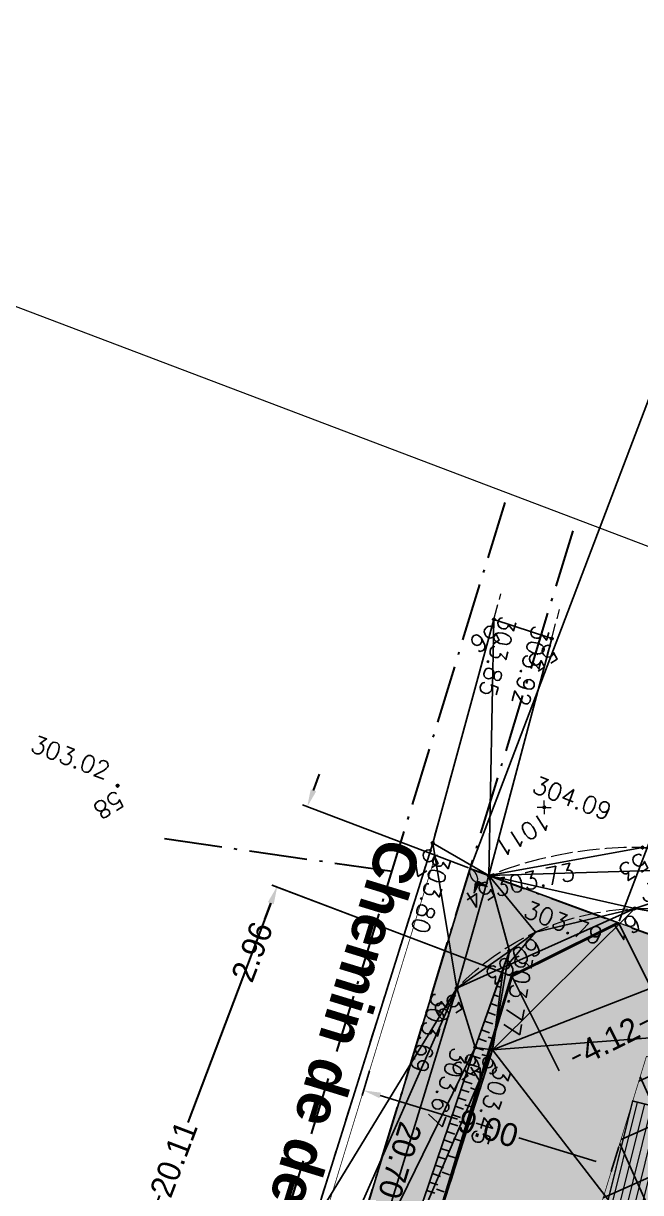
# Model space of a CAD drawing. Header units: metres. Extents: x 1851427 to 1852022, y 5183007 to 5183309.
# Drawn here: x 1851503.31 to 1851524.63, y 5183268.45 to 5183308.87 of the extents above; entities that cross this region are included whole.
import ezdxf
from ezdxf.enums import TextEntityAlignment as Align

# ---------------------------------------------------------------- set-up
doc = ezdxf.new("R2010")
doc.units = ezdxf.units.M
doc.header["$LTSCALE"] = 2.5
doc.header["$PDMODE"] = 35
doc.header["$PDSIZE"] = 0.03
for name, pattern in [('L16', [0.375, 0.3, -0.075]), ('L5', [1.15, 0.8, -0.175, 0, -0.175]), ('L8', [0.225, 0.15, -0.075])]:
    doc.linetypes.add(name, pattern=pattern)
doc.layers.get('0').update_dxf_attribs({"linetype": 'CONTINUOUS', "lineweight": 30})
doc.layers.get('Defpoints').update_dxf_attribs({"linetype": 'CONTINUOUS'})
for name, color, linetype, lineweight, true_color in [('CADRE', 7, 'CONTINUOUS', 13, 0x285a87), ('PRO_PAR_SURF', 7, 'CONTINUOUS', 20, 0x285a87), ('PRO_PAR_TXT', 7, 'CONTINUOUS', 20, 0x285a87)]:
    doc.layers.add(name, color=color, linetype=linetype, lineweight=lineweight, true_color=true_color)
for name, color, linetype, plot in [('N', 1, 'CONTINUOUS', False), ('NCACHE', 7, 'CONTINUOUS', False), ('PCACHE', 7, 'CONTINUOUS', False), ('ZCACHE', 7, 'CONTINUOUS', False)]:
    doc.layers.add(name, color=color, linetype=linetype, plot=plot)
for name, color, linetype, lineweight in [('P', 7, 'CONTINUOUS', 50), ('PAR', 11, 'L5', 30), ('PRO_BAT', 252, 'CONTINUOUS', 18), ('PRO_PAR', 1, 'CONTINUOUS', 35), ('PRO_PAR_COT', 200, 'CONTINUOUS', 20), ('REP', 6, 'CONTINUOUS', 5), ('TAL', 34, 'CONTINUOUS', 25), ('VOI', 251, 'CONTINUOUS', 20), ('VOI_NOM', 170, 'CONTINUOUS', 40), ('Z', 7, 'CONTINUOUS', 9)]:
    doc.layers.add(name, color=color, linetype=linetype, lineweight=lineweight)
for name, color, linetype in [('PRO_BAT_OMBRES', 7, 'CONTINUOUS'), ('PRO_IMPLANTATION_MAISON', 140, 'L8'), ('PRO_IMPLANTATION_MAISON_COT', 140, 'CONTINUOUS'), ('PRO_PAR_HAC', 7, 'CONTINUOUS'), ('PRO_VOI_APLAT', 7, 'CONTINUOUS'), ('PRO_VOI_APLAT_CON', 6, 'CONTINUOUS'), ('TAL_HACH', 44, 'CONTINUOUS'), ('TN_', 94, 'CONTINUOUS')]:
    doc.layers.add(name, color=color, linetype=linetype)
doc.styles.add('_ECRITURE_GRAS', font='')
doc.styles.add('Ecriture', font='')
doc.styles.add('SIMPLEX', font='SIMPLEX.SHX', dxfattribs={"oblique": 27})
doc.styles.add('SIMPLEX_IT', font='simplex.shx', dxfattribs={"oblique": 27})
doc.styles.get("Standard").update_dxf_attribs({"font": 'Arial.ttf'})
doc.styles.get('_ECRITURE_GRAS').set_extended_font_data('NewsGoth BT', bold=True)
doc.styles.get('Ecriture').set_extended_font_data('NewsGoth BT')
doc.dimstyles.new('Voirie', dxfattribs={"dimtxt": 0.8, "dimasz": 0.6, "dimexe": 0.18, "dimexo": 0.0625, "dimgap": 0, "dimtad": 0, "dimzin": 0, "dimdsep": 46, "dimtxsty": 'Ecriture', "dimcen": 0.04, "dimclrd": 256, "dimclre": 256, "dimclrt": 256, "dimaunit": 2, "dimadec": 3, "dimazin": 0, "dimtfac": 1, "dimtofl": 0, "dimtmove": 0, "dimatfit": 0, "dimfxl": 1, "dimtolj": 1, "dimtzin": 0, "dimlwd": -1, "dimarcsym": 0})
pattern_1 = [(180, (0, 0), (-2e-16, -0.15), [0, -0.15])]

# ---------------------------------------------------------------- blocks, each defined once
blk = doc.blocks.new('TCPOINT')
blk.add_point((0, 0))
at = {"layer": 'N'}
blk.add_attdef('MAT', (0.2, 0.2), '', height=0.34, dxfattribs=at)
at = {"layer": 'Z', "style": 'SIMPLEX'}
blk.add_attdef('ALT', (0.2, -0.54), '', height=0.34, dxfattribs=at)
blk = doc.blocks.new('REP_04')
at = {"layer": 'REP'}
for p, q in [((-0.08, 0), (-0.24, 0)), ((0, 0.08), (0, 0.24)), ((0, -0.08), (0, -0.24)), ((0.08, 0), (0.24, 0))]:
    blk.add_line(p, q, dxfattribs=at)
blk.add_circle((0, 0), 0.04, dxfattribs=at)
blk = doc.blocks.new('PRO_MAIS_1')
at = {"layer": 'PRO_BAT'}
h = blk.add_hatch(color=253, dxfattribs=at)
h.dxf.hatch_style = 1
h.paths.add_polyline_path([(0.27, -3.39), (-3.73, -3.39), (-3.73, -9.39), (0.27, -9.39)])
h.paths.add_polyline_path([(10.23, 0), (0.27, 0), (0.27, -9.39), (10.23, -9.39)])
h = blk.add_hatch(dxfattribs=at)
h.set_pattern_fill('ANSI31', color=42, scale=0.13, angle=225)
h.paths.add_polyline_path([(0.27, -4.695), (0.27, 0), (10.23, 0), (10.23, -4.695)])
h = blk.add_hatch(dxfattribs=at)
h.set_pattern_fill('ANSI31', color=42, scale=0.08, angle=225)
h.paths.add_polyline_path([(10.23, -9.39), (0.27, -9.39), (0.27, -4.695), (10.23, -4.695)])
at = {"layer": 'PRO_BAT_OMBRES'}
h = blk.add_hatch(dxfattribs=at)
h.set_pattern_fill('PEPIN', color=256, scale=0.05, angle=180)
h.set_pattern_definition(pattern_1)
h.paths.add_polyline_path([(0.27, 0), (-1.425, -3.39), (0.27, -3.39)])
h = blk.add_hatch(dxfattribs=at)
h.set_pattern_fill('PEPIN', color=256, scale=0.05, angle=180)
h.set_pattern_definition(pattern_1)
h.paths.add_polyline_path([(10.23, -9.39), (0.27, -9.39), (-3.73, -9.39), (-3.73, -3.39), (-4.23, -4.39), (-4.23, -10.39), (-0.23, -10.39), (-0.73, -11.39), (9.23, -11.39)])
at = {"layer": 'PRO_BAT', "const_width": 0.05, "flags": 128}
for points in [[(10.23, 0), (0.27, 0), (0.27, -9.39), (10.23, -9.39)], [(0.27, -3.39), (-3.73, -3.39), (-3.73, -9.39), (0.27, -9.39)]]:
    blk.add_lwpolyline(points, close=True, dxfattribs=at)
at = {"layer": 'PRO_BAT', "color": 42, "flags": 128}
for points in [[(-3.73, -3.39), (-2.839, -4.726)], [(-0.621, -4.726), (0.27, -3.39)], [(-3.73, -9.39), (-2.839, -8.054)], [(-0.621, -8.054), (0.27, -9.39)]]:
    blk.add_lwpolyline(points, dxfattribs=at)
at = {"layer": 'PRO_BAT', "const_width": 0.05, "flags": 128}
blk.add_lwpolyline([(10.23, -4.695), (0.27, -4.695)], dxfattribs=at)
at = {"layer": 'PRO_BAT', "style": 'SIMPLEX_IT', "oblique": 27}
blk.add_text('Garage', height=0.75, rotation=270, dxfattribs=at).set_placement((-1.701, -6.187), align=Align.MIDDLE)
blk.add_text('Habitation', height=0.75, rotation=180, dxfattribs=at).set_placement((8.269, -5.158))
blk = doc.blocks.new('fleche cote2')
blk.add_hatch(color=0).paths.add_polyline_path([(-0.524, 0.399), (-0.524, 0.55), (-0.975, 0.475)])
at = {"color": 0}
blk.add_lwpolyline([(-0.524, 0.399), (-0.524, 0.55), (-0.975, 0.475)], close=True, dxfattribs=at)
blk.add_lwpolyline([(-0.524, 0.475, -0.385882), (0, 0)], format="xyb", dxfattribs=at)
blk = doc.blocks.new('fleche cote')
blk.add_hatch(color=0).paths.add_polyline_path([(-0.524, -0.399), (-0.524, -0.55), (-0.975, -0.475)])
at = {"color": 0}
blk.add_lwpolyline([(-0.524, -0.475, 0.385882), (0, 0)], format="xyb", dxfattribs=at)
blk.add_lwpolyline([(-0.524, -0.399), (-0.524, -0.55), (-0.975, -0.475)], close=True, dxfattribs=at)
blk = doc.blocks.new('*D48')
at = {"layer": 'Defpoints', "color": 0, "transparency": 16777216}
for p in [(1851515.284, 5183272.722), (1851523.892, 5183270.093), (1851523.668, 5183269.359)]:
    blk.add_point(p, dxfattribs=at)
at = {"layer": 'PRO_IMPLANTATION_MAISON_COT', "lineweight": -2, "transparency": 16777216}
for p, q in [((1851515.266, 5183272.662), (1851515.007, 5183271.816)), ((1851523.873, 5183270.033), (1851523.615, 5183269.187))]:
    blk.add_line(p, q, dxfattribs=at)
at = {"layer": 'PRO_IMPLANTATION_MAISON_COT', "transparency": 16777216}
for p, q in [((1851515.634, 5183271.813), (1851518.306, 5183270.996)), ((1851523.094, 5183269.534), (1851520.421, 5183270.351))]:
    blk.add_line(p, q, dxfattribs=at)
for points in [[(1851515.663, 5183271.908), (1851515.605, 5183271.717), (1851515.06, 5183271.988)], [(1851523.123, 5183269.63), (1851523.064, 5183269.439), (1851523.668, 5183269.359)]]:
    blk.add_solid(points, dxfattribs=at)
at = {"layer": 'PRO_IMPLANTATION_MAISON_COT', "transparency": 16777216, "insert": (1851519.364, 5183270.673), "char_height": 0.8, "attachment_point": 5, "rotation": 343.0182, "style": 'Ecriture'}
blk.add_mtext('\\A1;9.00', dxfattribs=at)
blk = doc.blocks.new('*D84')
at = {"layer": 'Defpoints', "color": 0, "transparency": 16777216}
for p in [(1851512.818, 5183269.068), (1851512.574, 5183268.272), (1851517.647, 5183267.589)]:
    blk.add_point(p, dxfattribs=at)
at = {"layer": 'PRO_PAR_TXT', "lineweight": -2, "transparency": 16777216}
for p, q in [((1851512.8, 5183269.008), (1851512.522, 5183268.1)), ((1851517.628, 5183267.529), (1851517.35, 5183266.621))]:
    blk.add_line(p, q, dxfattribs=at)
at = {"layer": 'PRO_PAR_TXT', "transparency": 16777216}
for p, q in [((1851513.148, 5183268.096), (1851513.939, 5183267.854)), ((1851516.829, 5183266.969), (1851516.038, 5183267.211))]:
    blk.add_line(p, q, dxfattribs=at)
for points in [[(1851513.177, 5183268.192), (1851513.119, 5183268.001), (1851512.574, 5183268.272)], [(1851516.858, 5183267.064), (1851516.8, 5183266.873), (1851517.403, 5183266.793)]]:
    blk.add_solid(points, dxfattribs=at)
at = {"layer": 'PRO_PAR_TXT', "transparency": 16777216, "insert": (1851514.989, 5183267.532), "char_height": 0.8, "attachment_point": 5, "rotation": 342.9676, "style": 'Ecriture'}
blk.add_mtext('\\A1;5.05', dxfattribs=at)
blk = doc.blocks.new('*D86')
at = {"lineweight": -2, "transparency": 16777216}
for p, q in [((1851523.89, 5183277.838), (1851529.464, 5183292.52)), ((1851543.641, 5183270.591), (1851549.131, 5183285.052))]:
    blk.add_line(p, q, dxfattribs=at)
at = {"transparency": 16777216}
for p, q in [((1851529.961, 5183292.138), (1851537.791, 5183289.165)), ((1851548.507, 5183285.097), (1851540.676, 5183288.07))]:
    blk.add_line(p, q, dxfattribs=at)
for points in [[(1851529.996, 5183292.232), (1851529.925, 5183292.045), (1851529.4, 5183292.351)], [(1851548.542, 5183285.191), (1851548.471, 5183285.004), (1851549.067, 5183284.884)]]:
    blk.add_solid(points, dxfattribs=at)
at = {"layer": 'Defpoints', "color": 0, "transparency": 16777216}
for p in [(1851549.067, 5183284.884), (1851523.867, 5183277.78), (1851543.619, 5183270.532)]:
    blk.add_point(p, dxfattribs=at)
at = {"transparency": 16777216, "insert": (1851539.234, 5183288.618), "char_height": 0.8, "attachment_point": 5, "rotation": 339.21, "style": 'Ecriture'}
blk.add_mtext('\\A1;21.04', dxfattribs=at)
blk = doc.blocks.new('*D87')
at = {"lineweight": -2, "transparency": 16777216}
for p, q in [((1851518.766, 5183279.716), (1851525.74, 5183298.085)), ((1851543.643, 5183270.599), (1851550.508, 5183288.681))]:
    blk.add_line(p, q, dxfattribs=at)
at = {"transparency": 16777216}
for p, q in [((1851526.237, 5183297.703), (1851536.582, 5183293.776)), ((1851549.883, 5183288.726), (1851539.538, 5183292.653))]:
    blk.add_line(p, q, dxfattribs=at)
for points in [[(1851526.272, 5183297.797), (1851526.201, 5183297.61), (1851525.676, 5183297.916)], [(1851549.919, 5183288.819), (1851549.848, 5183288.632), (1851550.444, 5183288.513)]]:
    blk.add_solid(points, dxfattribs=at)
at = {"layer": 'Defpoints', "color": 0, "transparency": 16777216}
for p in [(1851550.444, 5183288.513), (1851518.743, 5183279.657), (1851543.621, 5183270.541)]:
    blk.add_point(p, dxfattribs=at)
at = {"transparency": 16777216, "insert": (1851538.06, 5183293.215), "char_height": 0.8, "attachment_point": 5, "rotation": 339.21, "style": 'Ecriture'}
blk.add_mtext('\\A1;26.49', dxfattribs=at)
blk = doc.blocks.new('*D88')
at = {"lineweight": -2, "transparency": 16777216}
for p, q in [((1851520.121, 5183275.963), (1851511.907, 5183279.082)), ((1851514.27, 5183256.671), (1851504.769, 5183260.279))]:
    blk.add_line(p, q, dxfattribs=at)
at = {"transparency": 16777216}
for p, q in [((1851511.863, 5183278.457), (1851508.986, 5183270.881)), ((1851505.15, 5183260.776), (1851508.026, 5183268.352))]:
    blk.add_line(p, q, dxfattribs=at)
for points in [[(1851511.769, 5183278.492), (1851511.956, 5183278.421), (1851512.076, 5183279.018)], [(1851505.056, 5183260.811), (1851505.243, 5183260.74), (1851504.937, 5183260.215)]]:
    blk.add_solid(points, dxfattribs=at)
at = {"layer": 'Defpoints', "color": 0, "transparency": 16777216}
for p in [(1851520.18, 5183275.941), (1851504.937, 5183260.215), (1851514.328, 5183256.649)]:
    blk.add_point(p, dxfattribs=at)
at = {"transparency": 16777216, "insert": (1851508.506, 5183269.616), "char_height": 0.8, "attachment_point": 5, "rotation": 69.21, "style": 'Ecriture'}
blk.add_mtext('\\A1;20.11', dxfattribs=at)
blk = doc.blocks.new('*D89')
at = {"transparency": 16777216}
for p, q in [((1851513.328, 5183282.355), (1851513.541, 5183282.916)), ((1851511.85, 5183278.462), (1851511.637, 5183277.901))]:
    blk.add_line(p, q, dxfattribs=at)
at = {"lineweight": -2, "transparency": 16777216}
for p, q in [((1851518.685, 5183279.68), (1851512.947, 5183281.858)), ((1851517.82, 5183276.837), (1851511.895, 5183279.087))]:
    blk.add_line(p, q, dxfattribs=at)
at = {"transparency": 16777216}
for points in [[(1851513.235, 5183282.391), (1851513.422, 5183282.32), (1851513.115, 5183281.794)], [(1851511.757, 5183278.497), (1851511.944, 5183278.426), (1851512.063, 5183279.023)]]:
    blk.add_solid(points, dxfattribs=at)
at = {"layer": 'Defpoints', "color": 0, "transparency": 16777216}
for p in [(1851518.743, 5183279.657), (1851512.063, 5183279.023), (1851517.878, 5183276.815)]:
    blk.add_point(p, dxfattribs=at)
at = {"transparency": 16777216, "insert": (1851511.211, 5183276.779), "char_height": 0.8, "attachment_point": 5, "rotation": 69.21, "style": 'Ecriture'}
blk.add_mtext('\\A1;2.96', dxfattribs=at)
blk = doc.blocks.new('*D90')
at = {"lineweight": -2, "transparency": 16777216}
for p, q in [((1851523.895, 5183277.724), (1851525.502, 5183274.502)), ((1851520.208, 5183275.885), (1851521.814, 5183272.663))]:
    blk.add_line(p, q, dxfattribs=at)
at = {"transparency": 16777216}
for p, q in [((1851524.884, 5183274.395), (1851524.6, 5183274.254)), ((1851522.271, 5183273.092), (1851522.555, 5183273.234))]:
    blk.add_line(p, q, dxfattribs=at)
for points in [[(1851524.84, 5183274.485), (1851524.929, 5183274.306), (1851525.421, 5183274.663)], [(1851522.226, 5183273.182), (1851522.315, 5183273.003), (1851521.734, 5183272.824)]]:
    blk.add_solid(points, dxfattribs=at)
at = {"layer": 'Defpoints', "color": 0, "transparency": 16777216}
for p in [(1851523.867, 5183277.78), (1851520.18, 5183275.941), (1851521.734, 5183272.824)]:
    blk.add_point(p, dxfattribs=at)
at = {"transparency": 16777216, "insert": (1851523.578, 5183273.744), "char_height": 0.8, "attachment_point": 5, "rotation": 26.5007, "style": 'Ecriture'}
blk.add_mtext('\\A1;4.12', dxfattribs=at)

msp = doc.modelspace()

# ---------------------------------------------------------------- hatches: boundary and pattern name
at = {"layer": 'PRO_IMPLANTATION_MAISON'}
h = msp.add_hatch(dxfattribs=at)
h.set_pattern_fill('ANSI37', color=256, scale=0.5)
h.set_pattern_definition([(24.21, (1851429.304, 5183182.4787), (-0.651005, 1.447877), []), (114.21, (1851429.304, 5183182.4787), (-1.447877, -0.651005), [])])
h.paths.add_polyline_path([(1851538.874, 5183268.02), (1851524.83, 5183273.167), (1851521.362, 5183261.808), (1851531.556, 5183259.28), (1851532.365, 5183262.542), (1851537.218, 5183261.338)])
at = {"layer": 'PRO_PAR_HAC'}
h = msp.add_hatch(color=41, dxfattribs=at)
h.dxf.hatch_style = 1
h.paths.add_polyline_path([(1851538.934, 5183251.64), (1851540.137, 5183256.493), (1851535.284, 5183257.696), (1851533.826, 5183251.815), (1851514.328, 5183256.649), (1851520.18, 5183275.941), (1851523.867, 5183277.78), (1851518.743, 5183279.657), (1851510.294, 5183251.887), (1851507.475, 5183237.393), (1851507.007, 5183234.983), (1851502.018, 5183220.887), (1851502.04, 5183220.874), (1851503.33, 5183224.508), (1851507.866, 5183237.296), (1851533.783, 5183230.869), (1851534.987, 5183235.722)])
h = msp.add_hatch(color=94, dxfattribs=at)
h.dxf.hatch_style = 1
h.paths.add_polyline_path([(1851533.826, 5183251.815), (1851514.328, 5183256.649), (1851520.18, 5183275.941), (1851523.867, 5183277.78), (1851518.743, 5183279.657), (1851512.711, 5183259.832), (1851510.776, 5183253.471), (1851515.407, 5183252.323), (1851518.435, 5183254.147), (1851529.111, 5183251.5), (1851530.936, 5183248.472), (1851533.359, 5183249.932)])
h = msp.add_hatch(color=174, dxfattribs=at)
h.dxf.hatch_style = 1
h.paths.add_polyline_path([(1851543.621, 5183270.541), (1851523.867, 5183277.78), (1851520.18, 5183275.941), (1851514.328, 5183256.649), (1851533.826, 5183251.815), (1851535.284, 5183257.696), (1851540.137, 5183256.493)])
at = {"layer": 'PRO_VOI_APLAT'}
h = msp.add_hatch(color=81, dxfattribs=at)
h.dxf.hatch_style = 1
h.paths.add_polyline_path([(1851518.743, 5183279.657), (1851523.867, 5183277.78), (1851520.18, 5183275.941), (1851514.328, 5183256.649), (1851533.826, 5183251.815), (1851533.4, 5183250.096), (1851530.977, 5183248.636), (1851529.189, 5183251.604), (1851518.415, 5183254.276), (1851515.387, 5183252.451), (1851510.811, 5183253.586)])

# ---------------------------------------------------------------- linework, layer by layer
at = {"layer": 'CADRE'}
msp.add_lwpolyline([(1851477.29, 5183308.87), (1851615.887, 5183256.249), (1851565.308, 5183123.028), (1851426.711, 5183175.648)], close=True, dxfattribs=at)
at = {"layer": 'PAR', "flags": 128}
for points in [[(1851519.94, 5183292.314), (1851508.41, 5183254.678)], [(1851502.018, 5183220.887), (1851507.007, 5183234.983), (1851510.294, 5183251.887), (1851522.413, 5183291.72)], [(1851516.05, 5183279.551), (1851508.083, 5183280.693)], [(1851518.743, 5183279.657), (1851571.716, 5183260.245)]]:
    msp.add_lwpolyline(points, dxfattribs=at)
at = {"layer": 'PRO_IMPLANTATION_MAISON', "const_width": 0.025, "flags": 128}
msp.add_lwpolyline([(1851538.874, 5183268.02), (1851524.83, 5183273.167), (1851521.362, 5183261.808), (1851531.556, 5183259.28), (1851532.365, 5183262.542), (1851537.218, 5183261.338)], close=True, dxfattribs=at)
at = {"layer": 'PRO_IMPLANTATION_MAISON_COT', "linetype": 'L8', "const_width": 0.025, "flags": 128}
msp.add_lwpolyline([(1851517.517, 5183280.032), (1851511.464, 5183260.213)], dxfattribs=at)
at = {"layer": 'PRO_PAR', "const_width": 0.1, "flags": 128}
msp.add_lwpolyline([(1851514.328, 5183256.649), (1851520.18, 5183275.941), (1851523.867, 5183277.78)], dxfattribs=at)
at = {"layer": 'PRO_PAR_SURF', "flags": 128}
for points in [[(1851538.934, 5183251.64), (1851540.137, 5183256.493), (1851535.284, 5183257.696), (1851533.826, 5183251.815), (1851514.328, 5183256.649), (1851520.18, 5183275.941), (1851523.867, 5183277.78), (1851518.743, 5183279.657), (1851510.294, 5183251.887), (1851507.475, 5183237.393), (1851507.007, 5183234.983), (1851502.018, 5183220.887), (1851502.04, 5183220.874), (1851503.33, 5183224.508), (1851507.866, 5183237.296), (1851533.783, 5183230.869), (1851534.987, 5183235.722)], [(1851543.621, 5183270.541), (1851523.867, 5183277.78), (1851520.18, 5183275.941), (1851514.328, 5183256.649), (1851533.826, 5183251.815), (1851535.284, 5183257.696), (1851540.137, 5183256.493)]]:
    msp.add_lwpolyline(points, close=True, dxfattribs=at)
at = {"layer": 'PRO_VOI_APLAT_CON', "flags": 128}
msp.add_lwpolyline([(1851518.743, 5183279.657), (1851523.867, 5183277.78), (1851520.18, 5183275.941), (1851514.328, 5183256.649), (1851533.826, 5183251.815), (1851533.4, 5183250.096), (1851530.977, 5183248.636), (1851529.189, 5183251.604), (1851518.415, 5183254.276), (1851515.387, 5183252.451), (1851510.811, 5183253.586)], close=True, dxfattribs=at)
at = {"layer": 'TAL', "flags": 128}
msp.add_lwpolyline([(1851514.355, 5183259.424), (1851516.454, 5183266.202), (1851518.916, 5183273.476), (1851520.096, 5183276.803)], dxfattribs=at)
at = {"layer": 'TAL', "linetype": 'L8', "flags": 128}
msp.add_lwpolyline([(1851520.096, 5183276.803), (1851519.511, 5183273.39), (1851517.108, 5183265.84), (1851515.186, 5183259.219)], dxfattribs=at)
at = {"layer": 'TAL_HACH'}
for p, q in [((1851520.096, 5183276.803), (1851520.096, 5183276.803)), ((1851519.989, 5183276.501), (1851519.989, 5183276.501)), ((1851519.775, 5183275.896), (1851519.836, 5183275.874)), ((1851519.882, 5183276.198), (1851519.891, 5183276.195)), ((1851519.667, 5183275.593), (1851519.781, 5183275.553)), ((1851519.56, 5183275.291), (1851519.726, 5183275.232)), ((1851519.345, 5183274.686), (1851519.616, 5183274.59)), ((1851519.453, 5183274.989), (1851519.671, 5183274.911)), ((1851519.238, 5183274.384), (1851519.521, 5183274.283)), ((1851519.023, 5183273.779), (1851519.306, 5183273.678)), ((1851519.131, 5183274.081), (1851519.413, 5183273.981)), ((1851519.36, 5183273.83), (1851519.478, 5183273.788)), ((1851518.916, 5183273.476), (1851519.199, 5183273.378)), ((1851518.817, 5183273.185), (1851519.102, 5183273.089)), ((1851519.15, 5183273.234), (1851519.336, 5183273.17)), ((1851518.62, 5183272.603), (1851518.905, 5183272.507)), ((1851518.719, 5183272.894), (1851519.003, 5183272.798)), ((1851518.954, 5183272.653), (1851519.151, 5183272.586)), ((1851518.522, 5183272.312), (1851518.806, 5183272.216)), ((1851518.423, 5183272.021), (1851518.708, 5183271.925)), ((1851518.757, 5183272.071), (1851518.964, 5183272.001)), ((1851518.227, 5183271.439), (1851518.511, 5183271.343)), ((1851518.325, 5183271.73), (1851518.609, 5183271.634)), ((1851518.56, 5183271.489), (1851518.778, 5183271.415)), ((1851518.128, 5183271.148), (1851518.412, 5183271.052)), ((1851517.931, 5183270.567), (1851518.215, 5183270.47)), ((1851518.03, 5183270.858), (1851518.314, 5183270.761)), ((1851518.363, 5183270.907), (1851518.591, 5183270.83)), ((1851517.833, 5183270.276), (1851518.117, 5183270.179)), ((1851518.166, 5183270.325), (1851518.405, 5183270.244)), ((1851517.734, 5183269.985), (1851518.018, 5183269.888)), ((1851517.969, 5183269.743), (1851518.219, 5183269.658)), ((1851517.537, 5183269.403), (1851517.821, 5183269.306)), ((1851517.636, 5183269.694), (1851517.92, 5183269.597)), ((1851517.439, 5183269.112), (1851517.723, 5183269.015)), ((1851517.772, 5183269.161), (1851518.032, 5183269.073)), ((1851517.242, 5183268.53), (1851517.526, 5183268.434)), ((1851517.34, 5183268.821), (1851517.624, 5183268.724)), ((1851517.575, 5183268.579), (1851517.846, 5183268.487))]:
    msp.add_line(p, q, dxfattribs=at)
at = {"layer": 'TN_'}
for points in [[(1851519.386, 5183279.412, 303.73), (1851519.561, 5183288.266, 303.85), (1851517.45, 5183280.538, 303.8)], [(1851519.386, 5183279.412, 303.73), (1851521.559, 5183287.604, 303.92), (1851519.561, 5183288.266, 303.85)], [(1851518.278, 5183275.519, 303.69), (1851517.45, 5183280.538, 303.8), (1851513.338, 5183267.424, 303.65)], [(1851519.386, 5183279.412, 303.73), (1851517.45, 5183280.538, 303.8), (1851518.278, 5183275.519, 303.69)], [(1851519.386, 5183279.412, 303.73), (1851528.756, 5183279.704, 303.48), (1851524.693, 5183280.384, 303.71)], [(1851524.426, 5183278.274, 303.71), (1851528.756, 5183279.704, 303.48), (1851519.386, 5183279.412, 303.73)], [(1851529.658, 5183277.342, 303.43), (1851528.756, 5183279.704, 303.48), (1851524.426, 5183278.274, 303.71)], [(1851520.096, 5183276.803, 303.77), (1851519.386, 5183279.412, 303.73), (1851518.278, 5183275.519, 303.69)], [(1851520.997, 5183277.46, 303.79), (1851524.426, 5183278.274, 303.71), (1851519.386, 5183279.412, 303.73)], [(1851520.997, 5183277.46, 303.79), (1851519.386, 5183279.412, 303.73), (1851520.096, 5183276.803, 303.77)], [(1851519.511, 5183273.39, 303.45), (1851529.658, 5183277.342, 303.43), (1851524.426, 5183278.274, 303.71)], [(1851519.511, 5183273.39, 303.45), (1851524.426, 5183278.274, 303.71), (1851520.009, 5183276.295, 303.696)], [(1851520.009, 5183276.295, 303.696), (1851524.426, 5183278.274, 303.71), (1851520.997, 5183277.46, 303.79)], [(1851520.009, 5183276.295, 303.696), (1851520.997, 5183277.46, 303.79), (1851520.096, 5183276.803, 303.77)], [(1851533.135, 5183274.429, 303.11), (1851529.658, 5183277.342, 303.43), (1851519.511, 5183273.39, 303.45)], [(1851520.096, 5183276.803, 303.77), (1851518.278, 5183275.519, 303.69), (1851519.898, 5183276.245, 303.695)], [(1851520.009, 5183276.295, 303.696), (1851520.096, 5183276.803, 303.77), (1851519.898, 5183276.245, 303.695)], [(1851519.898, 5183276.245, 303.695), (1851518.278, 5183275.519, 303.69), (1851518.916, 5183273.476, 303.67)], [(1851519.511, 5183273.39, 303.45), (1851519.898, 5183276.245, 303.695), (1851518.916, 5183273.476, 303.67)], [(1851519.511, 5183273.39, 303.45), (1851520.009, 5183276.295, 303.696), (1851519.898, 5183276.245, 303.695)], [(1851518.278, 5183275.519, 303.69), (1851513.338, 5183267.424, 303.65), (1851514.537, 5183267.043, 303.72)], [(1851518.278, 5183275.519, 303.69), (1851514.537, 5183267.043, 303.72), (1851515.556, 5183266.587, 303.63)], [(1851518.916, 5183273.476, 303.67), (1851518.278, 5183275.519, 303.69), (1851515.556, 5183266.587, 303.63)], [(1851529.942, 5183259.867, 302.89), (1851533.135, 5183274.429, 303.11), (1851519.511, 5183273.39, 303.45)], [(1851518.916, 5183273.476, 303.67), (1851515.556, 5183266.587, 303.63), (1851516.454, 5183266.202, 303.57)], [(1851519.511, 5183273.39, 303.45), (1851518.916, 5183273.476, 303.67), (1851516.454, 5183266.202, 303.57)], [(1851517.108, 5183265.84, 303.21), (1851519.511, 5183273.39, 303.45), (1851516.454, 5183266.202, 303.57)], [(1851529.942, 5183259.867, 302.89), (1851519.511, 5183273.39, 303.45), (1851517.108, 5183265.84, 303.21)]]:
    msp.add_3dface(points, dxfattribs=at)
at = {"layer": 'VOI', "linetype": 'L16', "flags": 128}
msp.add_lwpolyline([(1851499.656, 5183226.507), (1851500.65, 5183229.297), (1851504.935, 5183241.225), (1851509.104, 5183253.915), (1851513.338, 5183267.424), (1851517.45, 5183280.538), (1851519.802, 5183289.147)], dxfattribs=at)
for points in [[(1851528.756, 5183279.704, 0.175212), (1851519.386, 5183279.412), (1851521.826, 5183288.61)], [(1851513.433, 5183259.653), (1851515.556, 5183266.587), (1851518.278, 5183275.519, -0.195988), (1851524.426, 5183278.274, -0.065357), (1851526.739, 5183278.051), (1851529.658, 5183277.342)]]:
    msp.add_lwpolyline(points, format="xyb", dxfattribs=at)

# ---------------------------------------------------------------- block references
at = {"layer": 'P'}
ref = msp.add_blockref('TCPOINT', (1851519.561, 5183288.266, 303.85), dxfattribs=dict(at, rotation=212.5130430288477))
ref.add_attrib('MAT', '56', (1851519.531, 5183288.128, 303.85), dxfattribs={"layer": 'N', "height": 0.6, "rotation": 212.513, "style": 'SIMPLEX'})
ref.add_attrib('ALT', '303.85', dxfattribs={"layer": 'Z', "height": 0.6, "rotation": 254.7199, "style": 'SIMPLEX'}).set_placement((1851520.352, 5183288.268, 303.85), align=Align.TOP_LEFT)
ref = msp.add_blockref('TCPOINT', (1851521.559, 5183287.604, 303.92), dxfattribs=dict(at, rotation=212.5130430288477))
ref.add_attrib('MAT', '55', (1851521.528, 5183287.466, 303.92), dxfattribs={"layer": 'N', "height": 0.6, "rotation": 212.513, "style": 'SIMPLEX'})
ref.add_attrib('ALT', '303.92', dxfattribs={"layer": 'Z', "height": 0.6, "rotation": 254.7199, "style": 'SIMPLEX'}).set_placement((1851521.491, 5183287.944, 303.92), align=Align.TOP_LEFT)
ref = msp.add_blockref('TCPOINT', (1851506.563, 5183282.518, 303.02), dxfattribs=dict(at, rotation=212.5130430288477))
ref.add_attrib('MAT', '58', (1851506.533, 5183282.38, 303.02), dxfattribs={"layer": 'N', "height": 0.6, "rotation": 212.513, "style": 'SIMPLEX'})
ref.add_attrib('ALT', '303.02', dxfattribs={"layer": 'Z', "height": 0.6, "rotation": 339.21, "style": 'SIMPLEX'}).set_placement((1851503.727, 5183284.283, 303.02), align=Align.TOP_LEFT)
ref = msp.add_blockref('TCPOINT', (1851521.3, 5183281.771, 304.09), dxfattribs=dict(at, rotation=212.5130430288477))
ref.add_attrib('MAT', '1011', (1851521.269, 5183281.633, 304.09), dxfattribs={"layer": 'N', "height": 0.6, "rotation": 212.513, "style": 'SIMPLEX'})
ref.add_attrib('ALT', '304.09', dxfattribs={"layer": 'Z', "height": 0.6, "rotation": 339.21, "style": 'SIMPLEX'}).set_placement((1851521.052, 5183282.869, 304.09), align=Align.TOP_LEFT)
ref = msp.add_blockref('TCPOINT', (1851524.693, 5183280.384, 303.71), dxfattribs=dict(at, rotation=212.5130430288477))
ref.add_attrib('MAT', '53', (1851524.662, 5183280.245, 303.71), dxfattribs={"layer": 'N', "height": 0.6, "rotation": 212.513, "style": 'SIMPLEX'})
ref.add_attrib('ALT', '303.71', dxfattribs={"layer": 'Z', "height": 0.6, "rotation": 354.3192, "style": 'SIMPLEX'}).set_placement((1851524.985, 5183281.102), align=Align.TOP_LEFT)
ref = msp.add_blockref('TCPOINT', (1851517.45, 5183280.538, 303.8), dxfattribs=dict(at, rotation=212.5130430288477))
ref.add_attrib('MAT', '57', (1851517.42, 5183280.4, 303.8), dxfattribs={"layer": 'N', "height": 0.6, "rotation": 212.513, "style": 'SIMPLEX'})
ref.add_attrib('ALT', '303.80', dxfattribs={"layer": 'Z', "height": 0.6, "rotation": 252.589, "style": 'SIMPLEX'}).set_placement((1851518.105, 5183280.043, 303.8), align=Align.TOP_LEFT)
ref = msp.add_blockref('TCPOINT', (1851519.386, 5183279.412, 303.73), dxfattribs=dict(at, rotation=212.5130430288477))
ref.add_attrib('MAT', '54', (1851519.355, 5183279.274, 303.73), dxfattribs={"layer": 'N', "height": 0.6, "rotation": 212.513, "style": 'SIMPLEX'})
ref.add_attrib('ALT', '303.73', dxfattribs={"layer": 'Z', "height": 0.6, "rotation": 12.054, "style": 'SIMPLEX'}).set_placement((1851519.515, 5183279.272), align=Align.TOP_LEFT)
ref = msp.add_blockref('TCPOINT', (1851524.426, 5183278.274, 303.71), dxfattribs=dict(at, rotation=212.5130430288477))
ref.add_attrib('MAT', '61', (1851524.396, 5183278.136, 303.71), dxfattribs={"layer": 'N', "height": 0.6, "rotation": 212.513, "style": 'SIMPLEX'})
ref.add_attrib('ALT', '303.71', dxfattribs={"layer": 'Z', "height": 0.6, "rotation": 350.6117, "style": 'SIMPLEX'}).set_placement((1851524.725, 5183279.156), align=Align.TOP_LEFT)
ref = msp.add_blockref('TCPOINT', (1851520.096, 5183276.803, 303.77), dxfattribs=dict(at, rotation=212.5130430288477))
ref.add_attrib('MAT', '63', (1851520.066, 5183276.665, 303.77), dxfattribs={"layer": 'N', "height": 0.6, "rotation": 212.513, "style": 'SIMPLEX'})
ref.add_attrib('ALT', '303.77', dxfattribs={"layer": 'Z', "height": 0.6, "rotation": 260.2731, "style": 'SIMPLEX'}).set_placement((1851520.921, 5183276.619), align=Align.TOP_LEFT)
ref = msp.add_blockref('TCPOINT', (1851518.278, 5183275.519, 303.69), dxfattribs=dict(at, rotation=212.5130430288477))
ref.add_attrib('MAT', '59', (1851518.247, 5183275.381, 303.69), dxfattribs={"layer": 'N', "height": 0.6, "rotation": 212.513, "style": 'SIMPLEX'})
ref.add_attrib('ALT', '303.69', dxfattribs={"layer": 'Z', "height": 0.6, "rotation": 253.0495, "style": 'SIMPLEX'}).set_placement((1851518.037, 5183275.237), align=Align.TOP_LEFT)
ref = msp.add_blockref('TCPOINT', (1851518.916, 5183273.476, 303.67), dxfattribs=dict(at, rotation=212.5130430288477))
ref.add_attrib('MAT', '65', (1851518.885, 5183273.338, 303.67), dxfattribs={"layer": 'N', "height": 0.6, "rotation": 212.513, "style": 'SIMPLEX'})
ref.add_attrib('ALT', '303.67', dxfattribs={"layer": 'Z', "height": 0.6, "rotation": 250.4617, "style": 'SIMPLEX'}).set_placement((1851518.697, 5183273.32), align=Align.TOP_LEFT)
ref = msp.add_blockref('TCPOINT', (1851519.511, 5183273.39, 303.45), dxfattribs=dict(at, rotation=212.5130430288477))
ref.add_attrib('MAT', '64', (1851519.481, 5183273.251, 303.45), dxfattribs={"layer": 'N', "height": 0.6, "rotation": 212.513, "style": 'SIMPLEX'})
ref.add_attrib('ALT', '303.45', dxfattribs={"layer": 'Z', "height": 0.6, "rotation": 252.3405, "style": 'SIMPLEX'}).set_placement((1851520.173, 5183272.707), align=Align.TOP_LEFT)
at = {"layer": 'PCACHE'}
ref = msp.add_blockref('TCPOINT', (1851520.997, 5183277.46, 303.79), dxfattribs=dict(at, rotation=212.5130430288477))
ref.add_attrib('MAT', '60', (1851520.966, 5183277.322, 303.79), dxfattribs={"layer": 'NCACHE', "height": 0.6, "rotation": 212.513, "style": 'SIMPLEX'})
ref.add_attrib('ALT', '303.79', dxfattribs={"layer": 'ZCACHE', "height": 0.6, "rotation": 339.21, "style": 'SIMPLEX'}).set_placement((1851520.749, 5183278.558, 303.79), align=Align.TOP_LEFT)
at = {"layer": 'PRO_BAT', "rotation": 166.0732546666864}
msp.add_blockref('PRO_MAIS_1', (1851532.024, 5183260.045), dxfattribs=at)
at = {"layer": 'PRO_PAR_COT'}
for name, xscale, yscale, zscale, rotation in [('fleche cote', 0.8, 0.8, 0.8, 73.07762813596018), ('fleche cote2', 0.7999999999999999, 0.7999999999999999, 0.7999999999999999, 159.8745260683596)]:
    msp.add_blockref(name, (1851518.743, 5183279.657), dxfattribs=dict(at, xscale=xscale, yscale=yscale, zscale=zscale, rotation=rotation))
at = {"layer": 'REP'}
msp.add_blockref('REP_04', (1851521.3, 5183281.771), dxfattribs=at)

# ---------------------------------------------------------------- texts
at = {"layer": 'PRO_PAR_COT', "insert": (1851516.314, 5183269.566), "char_height": 0.8, "attachment_point": 5, "rotation": 253.0776, "style": 'Ecriture'}
msp.add_mtext('\\A1;20.70', dxfattribs=at)
at = {"layer": 'VOI_NOM', "style": '_ECRITURE_GRAS'}
msp.add_text('Chemin de desserte', height=1.49669, rotation=252.9548, dxfattribs=at).set_placement((1851515.635, 5183280.79))

# ---------------------------------------------------------------- dimensions: what is measured, and where the dimension line sits
for base, p1, p2, angle, picture, middle in [((1851550.444, 5183288.513), (1851518.743, 5183279.657), (1851543.621, 5183270.541), 339.21, '*D87', (1851538.06, 5183293.215)), ((1851549.067, 5183284.884), (1851523.867, 5183277.78), (1851543.619, 5183270.532), 339.21, '*D86', (1851539.234, 5183288.618)), ((1851512.063, 5183279.023), (1851518.743, 5183279.657), (1851517.878, 5183276.815), 69.21, '*D89', (1851511.211, 5183276.779)), ((1851504.937, 5183260.215), (1851520.18, 5183275.941), (1851514.328, 5183256.649), 69.21, '*D88', (1851508.506, 5183269.616))]:
    dim = msp.add_linear_dim(base=base, p1=p1, p2=p2, angle=angle, dimstyle='Voirie')
    dim.commit()
    dim.dimension.update_dxf_attribs({"geometry": picture, "text_midpoint": middle})
dim = msp.add_aligned_dim(p1=(1851523.867, 5183277.78), p2=(1851520.18, 5183275.941), distance=3.483, dimstyle='Voirie')
dim.commit()
dim.dimension.update_dxf_attribs({"geometry": '*D90', "text_midpoint": (1851523.578, 5183273.744)})
at = {"layer": 'PRO_IMPLANTATION_MAISON_COT'}
dim = msp.add_aligned_dim(p1=(1851515.284, 5183272.722), p2=(1851523.892, 5183270.093), distance=-0.768, dimstyle='Voirie', dxfattribs=at)
dim.commit()
dim.dimension.update_dxf_attribs({"geometry": '*D48', "text_midpoint": (1851519.364, 5183270.673)})
at = {"layer": 'PRO_PAR_TXT'}
dim = msp.add_aligned_dim(p1=(1851517.647, 5183267.589), p2=(1851512.818, 5183269.068), distance=0.832, dimstyle='Voirie', dxfattribs=at)
dim.commit()
dim.dimension.update_dxf_attribs({"geometry": '*D84', "text_midpoint": (1851514.989, 5183267.532)})

doc.saveas('drawing.dxf')
